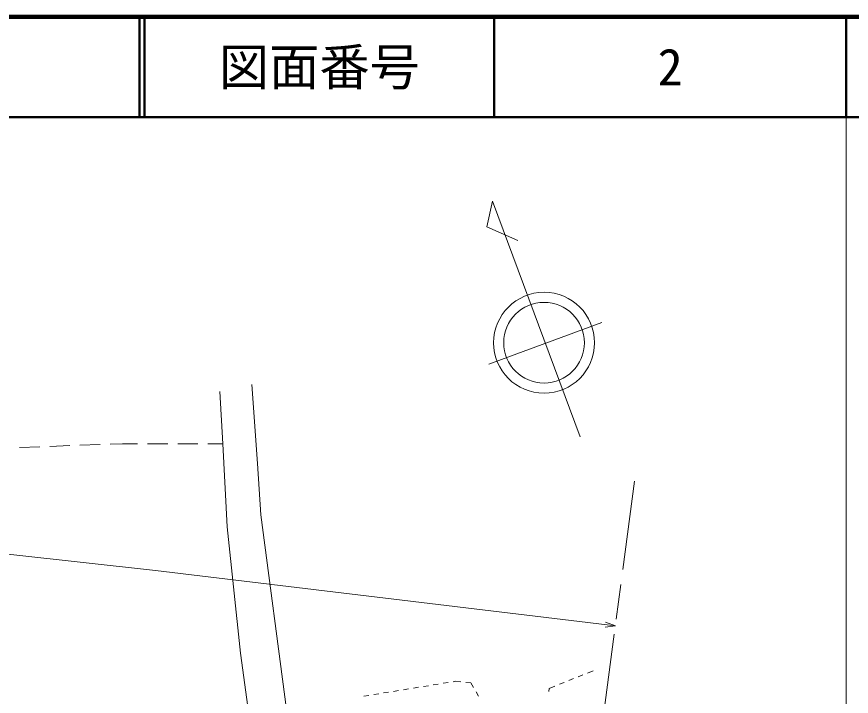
# Model space of a CAD drawing. Units: millimetres, scale not verified. Extents: x 40000 to 680000, y 20000 to 380000.
# Drawn here: x 496534 to 579500, y 312419 to 380000 of the extents above; entities that cross this region are included whole.
import ezdxf
from ezdxf.enums import TextEntityAlignment as Align

# ---------------------------------------------------------------- set-up
doc = ezdxf.new("R2010")
doc.units = ezdxf.units.MM
doc.header["$LTSCALE"] = 1000
doc.linetypes.add('CHAIN', pattern=[18.5, 12, -1.5, 3.5, -1.5])
for name, color, linetype, lineweight in [('M-BGD', 7, 'Continuous', 13), ('M-BMK', 2, 'CHAIN', 13), ('M-BMK-SRVR', 3, 'Continuous', 13), ('M-STR-HTXT', 7, 'Continuous', 13), ('M-TTL', 2, 'Continuous', 140), ('M-TTL-BAND', 7, 'Continuous', 13), ('M-TTL-LINE', 7, 'Continuous', 50)]:
    doc.layers.add(name, color=color, linetype=linetype, lineweight=lineweight)
doc.layers.add('M-TTL-TXT', color=7, linetype='Continuous')
doc.styles.add('ＭＳ ゴシック', font='')
doc.styles.get('ＭＳ ゴシック').set_extended_font_data('MS Gothic')

msp = doc.modelspace()

# ---------------------------------------------------------------- linework, layer by layer
at = {"layer": 'M-BGD'}
for p, q in [((496824, 337156), (498823, 337231)), ((499822, 337269), (501821, 337344)), ((502820, 337381), (504819, 337456)), ((505818, 337493), (507056, 337540)), ((507056, 337540), (508544, 337536)), ((509544, 337534), (511544, 337529)), ((512544, 337527), (514544, 337522)), ((515544, 337520), (517032, 337516)), ((552804, 314548), (552340, 314361)), ((553833, 314962), (553268, 314735)), ((538441, 313635), (537948, 313555)), ((539428, 313795), (538935, 313715)), ((540199, 313920), (539922, 313875)), ((540693, 313865), (540199, 313920)), ((541684, 313753), (541190, 313809)), ((541949, 313289), (541684, 313753)), ((550948, 313801), (550485, 313615)), ((551876, 314175), (551412, 313988)), ((533506, 312834), (533012, 312754)), ((534493, 312994), (533999, 312914)), ((535480, 313154), (534986, 313074)), ((536467, 313315), (535973, 313234)), ((537454, 313475), (536960, 313395)), ((542445, 312421), (542197, 312855)), ((549456, 313200), (549423, 312914)), ((550021, 313428), (549456, 313200)), ((531531, 312514), (531038, 312434)), ((532519, 312674), (532025, 312594))]:
    msp.add_line(p, q, dxfattribs=at)
for points in [[(516723, 342729), (517032, 337516), (517447, 329282), (518787, 316718), (520110, 306995), (521587, 297633), (522128, 293908), (523156, 284961)], [(527330, 284411), (526859, 287437), (523356, 311107), (520806, 330465), (520482, 335577), (519918, 343411)]]:
    msp.add_lwpolyline(points, dxfattribs=at)
at = {"layer": 'M-BMK'}
msp.add_line((544708, 233324), (557938, 333802), dxfattribs=at)
at = {"layer": 'M-BMK-SRVR'}
for p, q in [((543834, 361649), (543276, 359110)), ((552557, 338220), (543834, 361649)), ((543276, 359110), (546341, 357746)), ((543483, 345456), (554693, 349590))]:
    msp.add_line(p, q, dxfattribs=at)
for radius in [5016, 4013]:
    msp.add_circle((548959, 347577), radius, dxfattribs=at)
at = {"layer": 'M-STR-HTXT'}
for q in [(555021, 319294), (555081, 319790)]:
    msp.add_line((556044, 319423), q, dxfattribs=at)
msp.add_lwpolyline([(359890, 341563), (510335, 324930), (556044, 319423)], dxfattribs=at)
at = {"layer": 'M-TTL'}
msp.add_line((680000, 380000), (40000, 380000), dxfattribs=at)
at = {"layer": 'M-TTL-BAND'}
msp.add_line((579000, 20000), (579000, 370000), dxfattribs=at)
at = {"layer": 'M-TTL-LINE'}
for p, q in [((508747, 380000), (508747, 370000)), ((509247, 380000), (509247, 370000)), ((543997, 380000), (543997, 370000)), ((579000, 380000), (579000, 370000)), ((40000, 370000), (680000, 370000))]:
    msp.add_line(p, q, dxfattribs=at)

# ---------------------------------------------------------------- texts
at = {"layer": 'M-TTL-TXT', "style": 'ＭＳ ゴシック'}
for s, p in [('図面番号', (526622, 375000)), ('2', (561497, 375000))]:
    msp.add_text(s, height=3666, dxfattribs=at).set_placement(p, align=Align.MIDDLE_CENTER)

doc.saveas('drawing.dxf')
